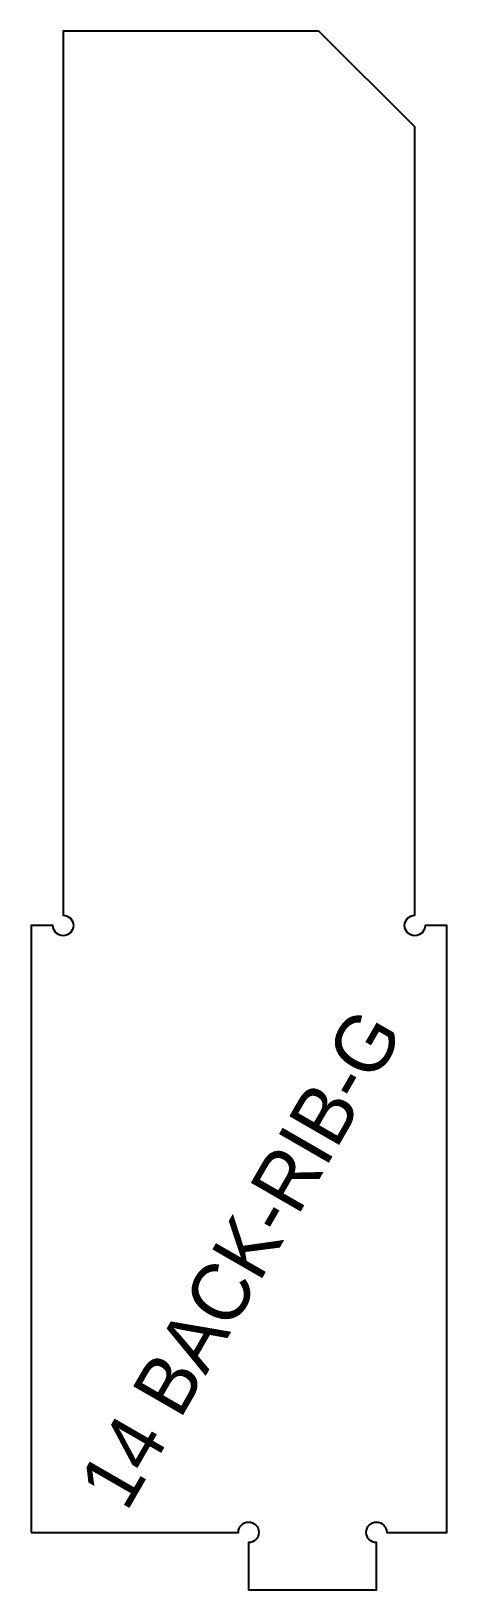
# Model space of a CAD drawing. Header units: millimetres. Extents: x 0 to 130, y 0 to 488.
import ezdxf
from ezdxf.enums import TextEntityAlignment as Align

# ---------------------------------------------------------------- set-up
doc = ezdxf.new("R2010")
doc.units = ezdxf.units.MM
doc.layers.add('CUT', color=1, linetype='Continuous')
doc.layers.add('ENGRAVE-LABEL', color=3, linetype='Continuous')

msp = doc.modelspace()

# ---------------------------------------------------------------- linework, layer by layer
at = {"layer": 'CUT'}
msp.add_lwpolyline([(0, 18), (64.8, 18, -2.414213562), (68, 14.8), (68, 0), (108, 0), (108, 14.8, -2.414213562), (111.2, 18), (130, 18), (130, 208), (123.2, 208, -2.414213562), (120, 211.2), (120, 458), (90, 488), (10, 488), (10, 211.2, -2.414213562), (6.8, 208), (0, 208)], format="xyb", close=True, dxfattribs=at)

# ---------------------------------------------------------------- texts
at = {"layer": 'ENGRAVE-LABEL'}
msp.add_text('14 BACK-RIB-G', height=18, rotation=60, dxfattribs=at).set_placement((65.46875, 103.84375), align=Align.MIDDLE_CENTER)

doc.saveas('drawing.dxf')
